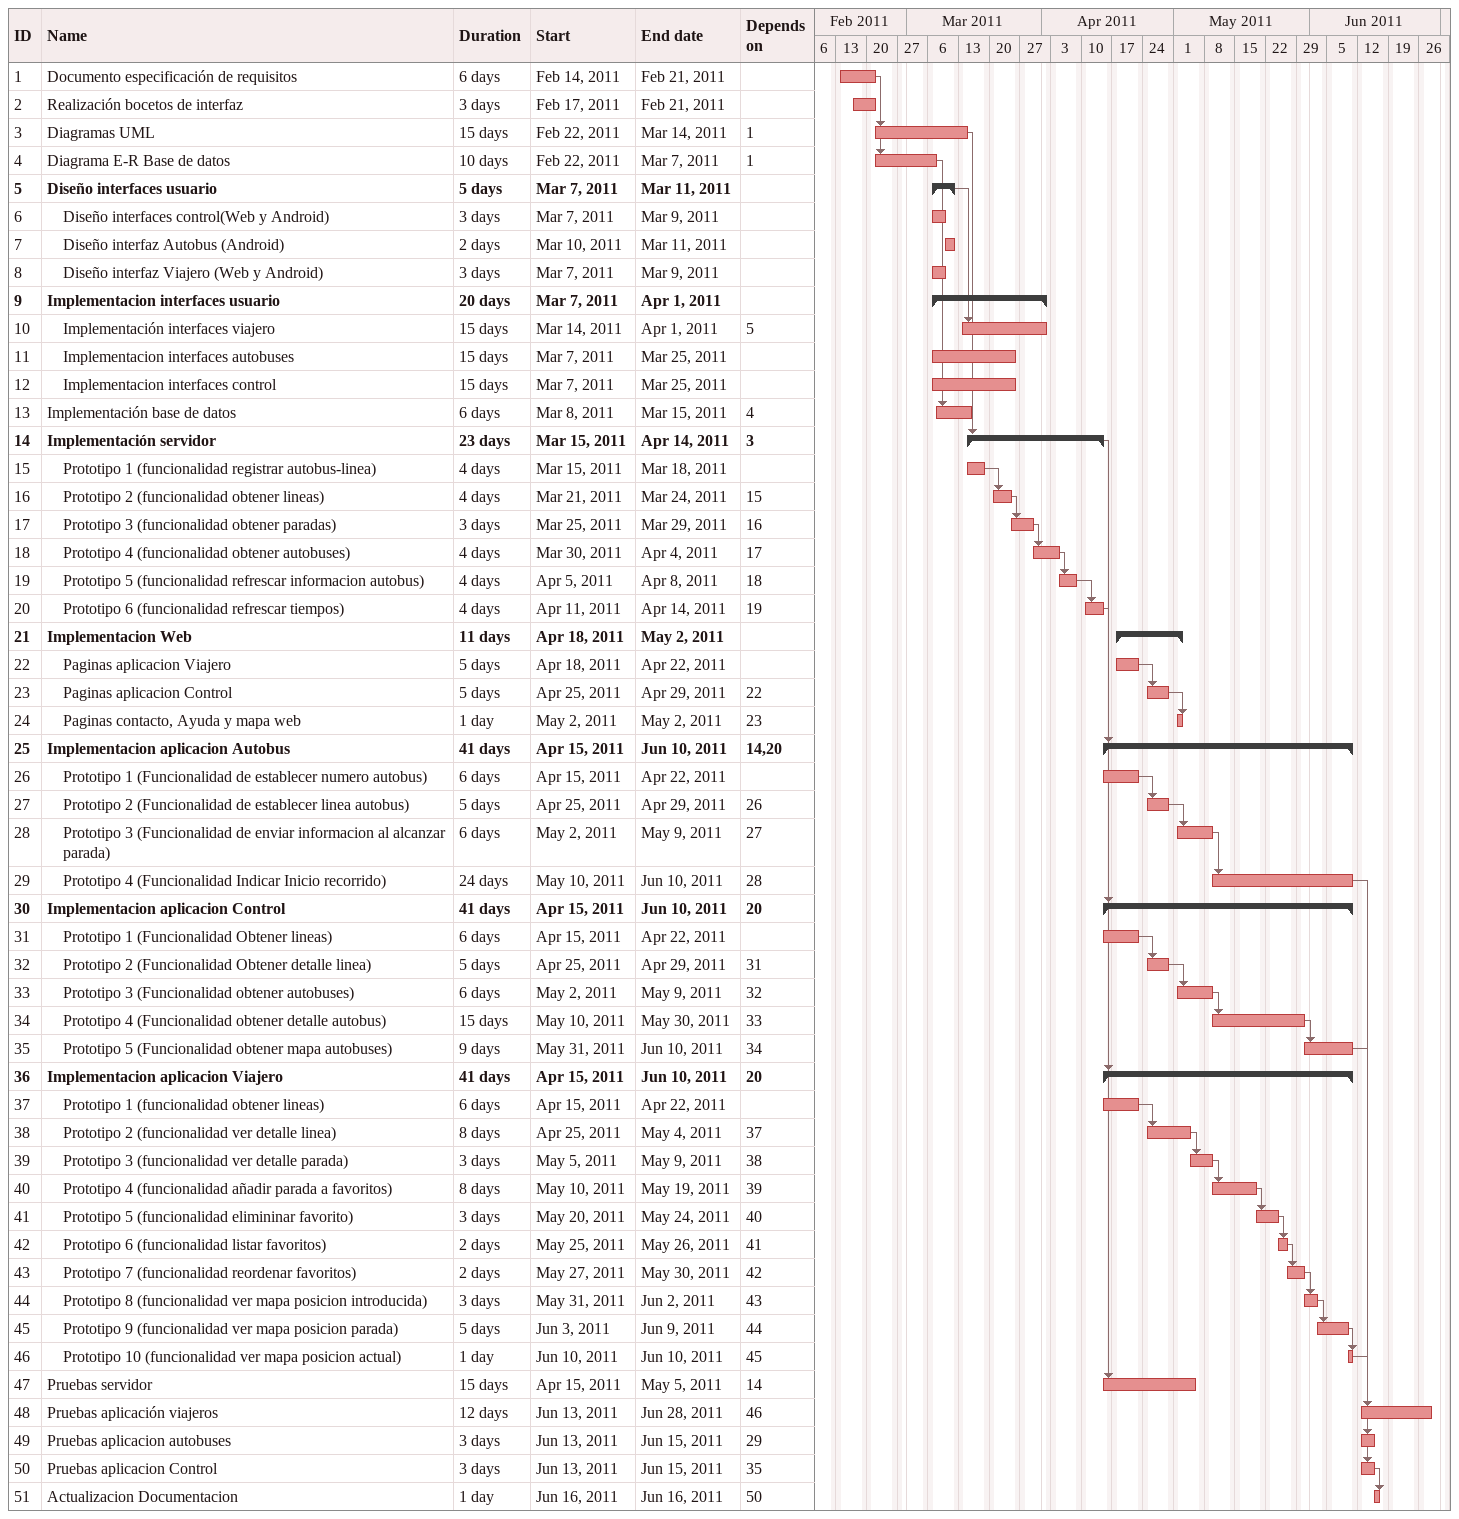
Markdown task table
| ID | Level | Task | Duration | Start | Finish | Predecessors |
|---|---|---|---|---|---|---|
| 1 | 1 | Documento especificación de requisitos | 6d | 2011-02-14 | 2011-02-21 |  |
| 2 | 1 | Realización bocetos de interfaz | 3d | 2011-02-17 | 2011-02-21 |  |
| 3 | 1 | Diagramas UML | 15d | 2011-02-22 | 2011-03-14 | 1 |
| 4 | 1 | Diagrama E-R Base de datos | 10d | 2011-02-22 | 2011-03-07 | 1 |
| 5 | 1 | **Diseño interfaces usuario** | 5d | 2011-03-07 | 2011-03-11 |  |
| 6 | 2 | Diseño interfaces control(Web y Android) | 3d | 2011-03-07 | 2011-03-09 |  |
| 7 | 2 | Diseño interfaz Autobus (Android) | 2d | 2011-03-10 | 2011-03-11 |  |
| 8 | 2 | Diseño interfaz Viajero (Web y Android) | 3d | 2011-03-07 | 2011-03-09 |  |
| 9 | 1 | **Implementacion interfaces usuario** | 20d | 2011-03-07 | 2011-04-01 |  |
| 10 | 2 | Implementación interfaces viajero | 15d | 2011-03-14 | 2011-04-01 | 5 |
| 11 | 2 | Implementacion interfaces autobuses | 15d | 2011-03-07 | 2011-03-25 |  |
| 12 | 2 | Implementacion interfaces control | 15d | 2011-03-07 | 2011-03-25 |  |
| 13 | 1 | Implementación base de datos | 6d | 2011-03-08 | 2011-03-15 | 4 |
| 14 | 1 | **Implementación servidor** | 23d | 2011-03-15 | 2011-04-14 | 3 |
| 15 | 2 | Prototipo 1 (funcionalidad registrar autobus-linea) | 4d | 2011-03-15 | 2011-03-18 |  |
| 16 | 2 | Prototipo 2 (funcionalidad obtener lineas) | 4d | 2011-03-21 | 2011-03-24 | 15 |
| 17 | 2 | Prototipo 3 (funcionalidad obtener paradas) | 3d | 2011-03-25 | 2011-03-29 | 16 |
| 18 | 2 | Prototipo 4 (funcionalidad obtener autobuses) | 4d | 2011-03-30 | 2011-04-04 | 17 |
| 19 | 2 | Prototipo 5 (funcionalidad refrescar informacion autobus) | 4d | 2011-04-05 | 2011-04-08 | 18 |
| 20 | 2 | Prototipo 6 (funcionalidad refrescar tiempos) | 4d | 2011-04-11 | 2011-04-14 | 19 |
| 21 | 1 | **Implementacion Web** | 11d | 2011-04-18 | 2011-05-02 |  |
| 22 | 2 | Paginas aplicacion Viajero | 5d | 2011-04-18 | 2011-04-22 |  |
| 23 | 2 | Paginas aplicacion Control | 5d | 2011-04-25 | 2011-04-29 | 22 |
| 24 | 2 | Paginas contacto, Ayuda y mapa web | 1d | 2011-05-02 | 2011-05-02 | 23 |
| 25 | 1 | **Implementacion aplicacion Autobus** | 41d | 2011-04-15 | 2011-06-10 | 14, 20 |
| 26 | 2 | Prototipo 1 (Funcionalidad de establecer numero autobus) | 6d | 2011-04-15 | 2011-04-22 |  |
| 27 | 2 | Prototipo 2 (Funcionalidad de establecer linea autobus) | 5d | 2011-04-25 | 2011-04-29 | 26 |
| 28 | 2 | Prototipo 3 (Funcionalidad de enviar informacion al alcanzar parada) | 6d | 2011-05-02 | 2011-05-09 | 27 |
| 29 | 2 | Prototipo 4 (Funcionalidad Indicar Inicio recorrido) | 24d | 2011-05-10 | 2011-06-10 | 28 |
| 30 | 1 | **Implementacion aplicacion Control** | 41d | 2011-04-15 | 2011-06-10 | 20 |
| 31 | 2 | Prototipo 1 (Funcionalidad Obtener lineas) | 6d | 2011-04-15 | 2011-04-22 |  |
| 32 | 2 | Prototipo 2 (Funcionalidad Obtener detalle linea) | 5d | 2011-04-25 | 2011-04-29 | 31 |
| 33 | 2 | Prototipo 3 (Funcionalidad obtener autobuses) | 6d | 2011-05-02 | 2011-05-09 | 32 |
| 34 | 2 | Prototipo 4 (Funcionalidad obtener detalle autobus) | 15d | 2011-05-10 | 2011-05-30 | 33 |
| 35 | 2 | Prototipo 5 (Funcionalidad obtener mapa autobuses) | 9d | 2011-05-31 | 2011-06-10 | 34 |
| 36 | 1 | **Implementacion aplicacion Viajero** | 41d | 2011-04-15 | 2011-06-10 | 20 |
| 37 | 2 | Prototipo 1 (funcionalidad obtener lineas) | 6d | 2011-04-15 | 2011-04-22 |  |
| 38 | 2 | Prototipo 2 (funcionalidad ver detalle linea) | 8d | 2011-04-25 | 2011-05-04 | 37 |
| 39 | 2 | Prototipo 3 (funcionalidad ver detalle parada) | 3d | 2011-05-05 | 2011-05-09 | 38 |
| 40 | 2 | Prototipo 4 (funcionalidad añadir parada a favoritos) | 8d | 2011-05-10 | 2011-05-19 | 39 |
| 41 | 2 | Prototipo 5 (funcionalidad elimininar favorito) | 3d | 2011-05-20 | 2011-05-24 | 40 |
| 42 | 2 | Prototipo 6 (funcionalidad listar favoritos) | 2d | 2011-05-25 | 2011-05-26 | 41 |
| 43 | 2 | Prototipo 7 (funcionalidad reordenar favoritos) | 2d | 2011-05-27 | 2011-05-30 | 42 |
| 44 | 2 | Prototipo 8 (funcionalidad ver mapa posicion introducida) | 3d | 2011-05-31 | 2011-06-02 | 43 |
| 45 | 2 | Prototipo 9 (funcionalidad ver mapa posicion parada) | 5d | 2011-06-03 | 2011-06-09 | 44 |
| 46 | 2 | Prototipo 10 (funcionalidad ver mapa posicion actual) | 1d | 2011-06-10 | 2011-06-10 | 45 |
| 47 | 1 | Pruebas servidor | 15d | 2011-04-15 | 2011-05-05 | 14 |
| 48 | 1 | Pruebas aplicación viajeros | 12d | 2011-06-13 | 2011-06-28 | 46 |
| 49 | 1 | Pruebas aplicacion autobuses | 3d | 2011-06-13 | 2011-06-15 | 29 |
| 50 | 1 | Pruebas aplicacion Control | 3d | 2011-06-13 | 2011-06-15 | 35 |
| 51 | 1 | Actualizacion Documentacion | 1d | 2011-06-16 | 2011-06-16 | 50 |
